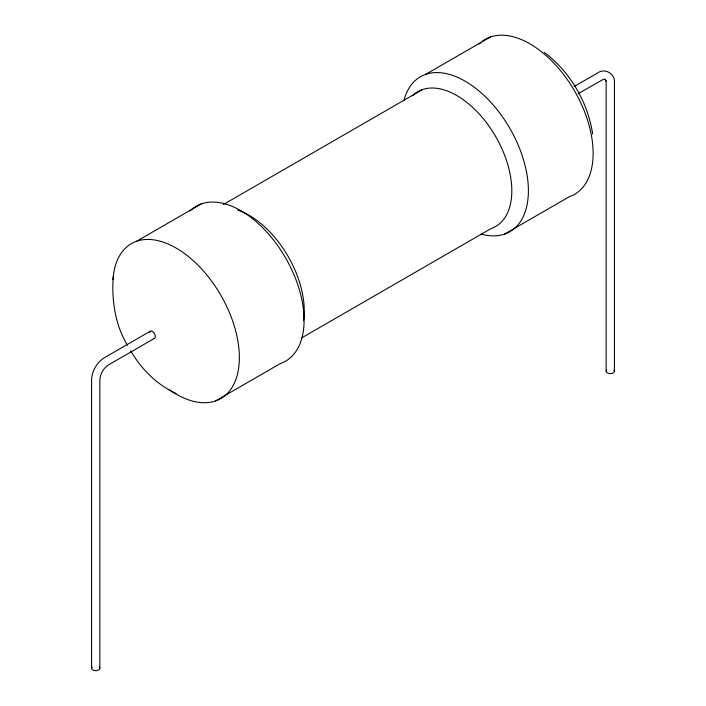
<?xml version="1.0" encoding="UTF-8"?>
<svg xmlns="http://www.w3.org/2000/svg" width="706" height="706" viewBox="0 0 706 706"><rect width="100%" height="100%" fill="white"/><g stroke="black" fill="none" stroke-linecap="round" stroke-linejoin="round"><path stroke-width="1.06" d="M113.26 276.673C111.522 300.359 115.104 324.725 127.477 345.331M136.655 241.231L201.386 203.857M425.683 74.359L490.423 36.986M223.396 204.502L422.453 89.574M150.316 331.202L104.303 357.774C96.863 362.469 91.93 371.012 91.586 379.802L91.586 668.308M574.084 86.547L597.558 72.992C604.821 67.617 615.438 73.751 614.414 82.726L614.414 371.232M154.455 338.377L108.574 364.861C103.517 368.02 100.067 373.995 99.855 379.96L99.855 668.308M578.152 93.748L602.756 79.637L605.121 79.434L604.301 79.125L605.739 79.954L605.06 79.399L605.995 81.137L605.845 80.396L606.145 82.884L606.145 371.232M301.524 337.98L491.12 228.515A77.819 44.928 60 0 0 494.941 135.287A77.819 44.928 60 0 0 412.498 95.778M215.577 400.946L280.317 363.572A89.441 51.644 60 0 0 284.703 256.402A89.441 51.644 60 0 0 189.94 210.988M504.613 234.074L569.345 196.7A89.441 51.644 60 0 0 575.531 92.645A89.441 51.644 60 0 0 482.145 41.372M175.988 393.489C156.838 384.594 141.218 369.053 130.751 350.856M544.37 52.412C570.219 72.012 587.701 101.911 592.652 133.919M478.977 44.116A89.441 51.644 60 0 1 480.512 42.695M404.008 100.217A89.441 51.644 60 0 1 470.69 84.667A89.441 51.644 60 0 1 528.176 184.513A89.441 51.644 60 0 1 481.086 234.092M113.013 279.682A89.441 51.644 60 0 1 181.336 251.318A89.441 51.644 60 0 1 239.06 364.517A89.441 51.644 60 0 1 169.069 389.597M149.557 332.279A4.139 2.392 60 0 1 154.164 333.135A4.139 2.392 60 0 1 153.846 338.562M99.308 667.117A4.139 2.392 0 0 1 95.716 670.7A4.139 2.392 0 0 1 92.133 667.117M613.867 370.041A4.139 2.392 0 0 1 610.284 373.624A4.139 2.392 0 0 1 606.692 370.041M237.728 210.114A77.819 44.928 60 0 1 303.465 320.798"/></g></svg>
